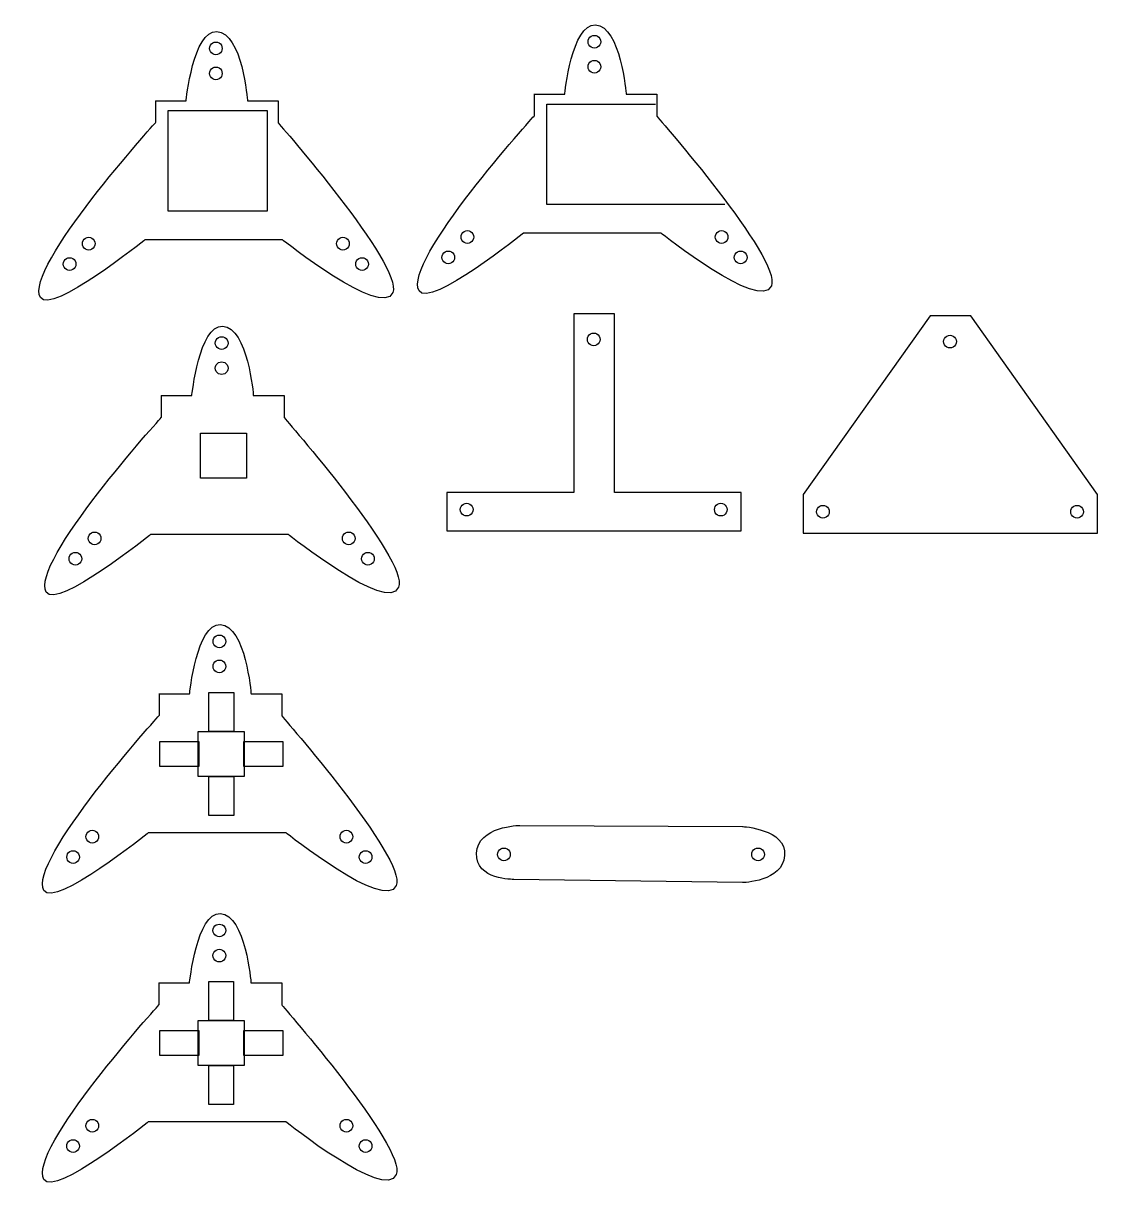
# Model space of a CAD drawing. Extents: x 3 to 75, y 2 to 160.
# Drawn here: x 3.3 to 74.8, y 82 to 160.5 of the extents above; entities that cross this region are included whole.
import ezdxf

# ---------------------------------------------------------------- set-up
doc = ezdxf.new("R2010")
doc.units = 0
doc.layers.get('0').update_dxf_attribs({"linetype": 'CONTINUOUS'})

msp = doc.modelspace()

# ---------------------------------------------------------------- linework, layer by layer
at = {"color": 7}
for p, q in [((40.905287, 159.271967), (40.919711, 159.381534)), ((40.919712, 159.381534), (40.962003, 159.483634)), ((40.962003, 159.483634), (41.029278, 159.571306)), ((41.029278, 159.571306), (41.116953, 159.638585)), ((41.116953, 159.638585), (41.219053, 159.680873)), ((41.219053, 159.680873), (41.32862, 159.695301)), ((41.32862, 159.695301), (41.438187, 159.680879)), ((41.438187, 159.680873), (41.540287, 159.638585)), ((41.540287, 159.638585), (41.627962, 159.571306)), ((41.627962, 159.571306), (41.695237, 159.483634)), ((41.695237, 159.483634), (41.737528, 159.381534)), ((41.737528, 159.381534), (41.751953, 159.271967)), ((15.693538, 158.829121), (15.707962, 158.938688)), ((15.707963, 158.719554), (15.693538, 158.829121)), ((15.707963, 158.938688), (15.750254, 159.040788)), ((15.750254, 158.617454), (15.707963, 158.719554)), ((15.750254, 159.040788), (15.817529, 159.12846)), ((15.817529, 158.529782), (15.750254, 158.617454)), ((15.817529, 159.12846), (15.905204, 159.195739)), ((15.905204, 158.462503), (15.817529, 158.529782)), ((15.905204, 159.195739), (16.007304, 159.238027)), ((16.007304, 159.238027), (16.116871, 159.252454)), ((16.116871, 159.252454), (16.226438, 159.238033)), ((16.226438, 159.238027), (16.328538, 159.195739)), ((16.328538, 159.195739), (16.416213, 159.12846)), ((16.416213, 158.529782), (16.328538, 158.462503)), ((16.416213, 159.12846), (16.483489, 159.040788)), ((16.483489, 158.617454), (16.416213, 158.529782)), ((16.483489, 159.040788), (16.525779, 158.938688)), ((16.525779, 158.719554), (16.483489, 158.617454)), ((16.525779, 158.938688), (16.540204, 158.829121)), ((16.540204, 158.829121), (16.52578, 158.719554)), ((40.919712, 159.1624), (40.905287, 159.271967)), ((40.962003, 159.060301), (40.919712, 159.1624)), ((41.029278, 158.972628), (40.962003, 159.060301)), ((41.116953, 158.905349), (41.029278, 158.972628)), ((41.219053, 158.863061), (41.116953, 158.905349)), ((41.32862, 158.848634), (41.219053, 158.863055)), ((41.438187, 158.863061), (41.32862, 158.848634)), ((41.540287, 158.905349), (41.438187, 158.863061)), ((41.627962, 158.972628), (41.540287, 158.905349)), ((41.695237, 159.060301), (41.627962, 158.972628)), ((41.737528, 159.1624), (41.695237, 159.060301)), ((41.751953, 159.271967), (41.737529, 159.1624)), ((16.007304, 158.420215), (15.905204, 158.462503)), ((16.116871, 158.405788), (16.007304, 158.420209)), ((16.226438, 158.420215), (16.116871, 158.405788)), ((16.328538, 158.462503), (16.226438, 158.420215)), ((40.905266, 157.602947), (40.919691, 157.712514)), ((40.919692, 157.712514), (40.961982, 157.814614)), ((40.961982, 157.814614), (41.029258, 157.902286)), ((41.029258, 157.902286), (41.116933, 157.969565)), ((41.116933, 157.969565), (41.219033, 158.011853)), ((41.219033, 158.011853), (41.3286, 158.026281)), ((41.3286, 158.026281), (41.438166, 158.011859)), ((41.438166, 158.011853), (41.540266, 157.969565)), ((41.540266, 157.969565), (41.627942, 157.902286)), ((41.627942, 157.902286), (41.695217, 157.814614)), ((41.695217, 157.814614), (41.737508, 157.712514)), ((41.737508, 157.712514), (41.751933, 157.602947)), ((15.69354, 157.160101), (15.707964, 157.269668)), ((15.707965, 157.050534), (15.69354, 157.160101)), ((15.707965, 157.269668), (15.750256, 157.371768)), ((15.750256, 156.948434), (15.707965, 157.050534)), ((15.750256, 157.371768), (15.817531, 157.45944)), ((15.817531, 156.860762), (15.750256, 156.948434)), ((15.817531, 157.45944), (15.905206, 157.526719)), ((15.905206, 157.526719), (16.007306, 157.569007)), ((16.007306, 157.569007), (16.116873, 157.583434)), ((16.116873, 157.583434), (16.22644, 157.569013)), ((16.22644, 157.569007), (16.32854, 157.526719)), ((16.32854, 157.526719), (16.416215, 157.45944)), ((16.416215, 157.45944), (16.48349, 157.371768)), ((16.48349, 156.948434), (16.416215, 156.860762)), ((16.48349, 157.371768), (16.525781, 157.269668)), ((16.525781, 157.050534), (16.48349, 156.948434)), ((16.525781, 157.269668), (16.540206, 157.160101)), ((16.540206, 157.160101), (16.525782, 157.050534)), ((40.919692, 157.49338), (40.905266, 157.602947)), ((40.961982, 157.391281), (40.919692, 157.49338)), ((41.029258, 157.303608), (40.961982, 157.391281)), ((41.116933, 157.236329), (41.029258, 157.303608)), ((41.219033, 157.194041), (41.116933, 157.236329)), ((41.3286, 157.179614), (41.219033, 157.194036)), ((41.438166, 157.194041), (41.3286, 157.179614)), ((41.540266, 157.236329), (41.438166, 157.194041)), ((41.627942, 157.303608), (41.540266, 157.236329)), ((41.695217, 157.391281), (41.627942, 157.303608)), ((41.737508, 157.49338), (41.695217, 157.391281)), ((41.751933, 157.602947), (41.737509, 157.49338)), ((15.905206, 156.793483), (15.817531, 156.860762)), ((16.007306, 156.751195), (15.905206, 156.793483)), ((16.116873, 156.736768), (16.007306, 156.751189)), ((16.22644, 156.751195), (16.116873, 156.736768)), ((16.32854, 156.793483), (16.22644, 156.751195)), ((16.416215, 156.860762), (16.32854, 156.793483)), ((37.300666, 155.788887), (39.345988, 155.788887)), ((37.332055, 154.347936), (37.332055, 155.788887)), ((43.436632, 155.788887), (45.481954, 155.788887)), ((45.481954, 155.788887), (45.481954, 155.050247)), ((12.089004, 155.346046), (14.134326, 155.346046)), ((12.120393, 153.905095), (12.120393, 155.346046)), ((12.949705, 147.98295), (12.949705, 154.681317)), ((12.949705, 154.681316), (14.4597, 154.681316)), ((14.4597, 154.681316), (17.989223, 154.681316)), ((17.989223, 154.681316), (19.535148, 154.681316)), ((18.22497, 155.346046), (20.270292, 155.346046)), ((19.535148, 154.681316), (19.535148, 147.982949)), ((20.270292, 155.346046), (20.270292, 153.868767)), ((38.161454, 148.425793), (38.161454, 155.12416)), ((38.161454, 155.124159), (39.671449, 155.124159)), ((39.671449, 155.124159), (43.200972, 155.124159)), ((43.200972, 155.124159), (45.384092, 155.124159)), ((45.481954, 155.050247), (45.481954, 154.311607)), ((40.068259, 148.425793), (38.161454, 148.425793)), ((44.746897, 148.425793), (40.068259, 148.425793)), ((50.003756, 148.433613), (44.746897, 148.425792)), ((14.85651, 147.98295), (12.949705, 147.98295)), ((19.535148, 147.98295), (14.85651, 147.98295)), ((20.557573, 146.076686), (11.383229, 146.076686)), ((45.769235, 146.519527), (36.594892, 146.519527)), ((40.914548, 139.656686), (40.981823, 139.744359)), ((40.981823, 139.744359), (41.069499, 139.811638)), ((41.069499, 139.811638), (41.171599, 139.853926)), ((41.171599, 139.853926), (41.281165, 139.868353)), ((41.281165, 139.868353), (41.390732, 139.853932)), ((41.390732, 139.853926), (41.492832, 139.811638)), ((41.492832, 139.811638), (41.580508, 139.744359)), ((41.580508, 139.744359), (41.647783, 139.656686)), ((64.7057, 139.600699), (64.793375, 139.667978)), ((64.793375, 139.667978), (64.895475, 139.710266)), ((64.895475, 139.710266), (65.005042, 139.724693)), ((65.005042, 139.724693), (65.114609, 139.710271)), ((65.114609, 139.710266), (65.216709, 139.667978)), ((65.216709, 139.667978), (65.304384, 139.600699)), ((16.081519, 139.197297), (16.095943, 139.306864)), ((16.095944, 139.08773), (16.081519, 139.197297)), ((16.095944, 139.306864), (16.138235, 139.408964)), ((16.138235, 138.985631), (16.095944, 139.08773)), ((16.138235, 139.408964), (16.20551, 139.496636)), ((16.20551, 138.897958), (16.138235, 138.985631)), ((16.20551, 139.496636), (16.293185, 139.563915)), ((16.293185, 138.830679), (16.20551, 138.897958)), ((16.293185, 139.563915), (16.395285, 139.606203)), ((16.395285, 139.606203), (16.504852, 139.620631)), ((16.504852, 139.620631), (16.614419, 139.606209)), ((16.614419, 139.606203), (16.716519, 139.563915)), ((16.716519, 139.563915), (16.804194, 139.496636)), ((16.804194, 138.897958), (16.716519, 138.830679)), ((16.804194, 139.496636), (16.871469, 139.408964)), ((16.871469, 138.985631), (16.804194, 138.897958)), ((16.871469, 139.408964), (16.91376, 139.306864)), ((16.91376, 139.08773), (16.871469, 138.985631)), ((16.91376, 139.306864), (16.928185, 139.197297)), ((16.928185, 139.197297), (16.913761, 139.08773)), ((40.857832, 139.44502), (40.872256, 139.554587)), ((40.872257, 139.335453), (40.857832, 139.44502)), ((40.872257, 139.554587), (40.914548, 139.656686)), ((40.914548, 139.233353), (40.872257, 139.335453)), ((40.981823, 139.145681), (40.914548, 139.233353)), ((41.069499, 139.078402), (40.981823, 139.145681)), ((41.171599, 139.036114), (41.069499, 139.078402)), ((41.281165, 139.021686), (41.171599, 139.036108)), ((41.390732, 139.036114), (41.281165, 139.021686)), ((41.492832, 139.078402), (41.390732, 139.036114)), ((41.580508, 139.145681), (41.492832, 139.078402)), ((41.647783, 139.233353), (41.580508, 139.145681)), ((41.647783, 139.656686), (41.690074, 139.554587)), ((41.690074, 139.335453), (41.647783, 139.233353)), ((41.690074, 139.554587), (41.704499, 139.44502)), ((41.704499, 139.44502), (41.690074, 139.335453)), ((64.581709, 139.30136), (64.596133, 139.410927)), ((64.596134, 139.191792), (64.581709, 139.30136)), ((64.596134, 139.410927), (64.638425, 139.513026)), ((64.638425, 139.089693), (64.596134, 139.191792)), ((64.638425, 139.513026), (64.7057, 139.600699)), ((64.7057, 139.002021), (64.638425, 139.089693)), ((64.793375, 138.934742), (64.7057, 139.002021)), ((64.895475, 138.892453), (64.793375, 138.934742)), ((65.005042, 138.878026), (64.895475, 138.892448)), ((65.114609, 138.892453), (65.005042, 138.878026)), ((65.216709, 138.934742), (65.114609, 138.892453)), ((65.304384, 139.002021), (65.216709, 138.934742)), ((65.304384, 139.600699), (65.371659, 139.513026)), ((65.371659, 139.089693), (65.304384, 139.002021)), ((65.371659, 139.513026), (65.41395, 139.410927)), ((65.41395, 139.191792), (65.371659, 139.089693)), ((65.41395, 139.410927), (65.428375, 139.30136)), ((65.428375, 139.30136), (65.413951, 139.191792)), ((16.395285, 138.788391), (16.293185, 138.830679)), ((16.504852, 138.773964), (16.395285, 138.788386)), ((16.614419, 138.788391), (16.504852, 138.773964)), ((16.716519, 138.830679), (16.614419, 138.788391)), ((16.081521, 137.528277), (16.095945, 137.637845)), ((16.095946, 137.41871), (16.081521, 137.528277)), ((16.095946, 137.637845), (16.138237, 137.739944)), ((16.138237, 137.316611), (16.095946, 137.41871)), ((16.138237, 137.739944), (16.205512, 137.827616)), ((16.205512, 137.228938), (16.138237, 137.316611)), ((16.205512, 137.827616), (16.293187, 137.894895)), ((16.293187, 137.894895), (16.395287, 137.937184)), ((16.395287, 137.937184), (16.504854, 137.951611)), ((16.504854, 137.951611), (16.614421, 137.937189)), ((16.614421, 137.937184), (16.716521, 137.894895)), ((16.716521, 137.894895), (16.804196, 137.827616)), ((16.804196, 137.827616), (16.871471, 137.739944)), ((16.871471, 137.316611), (16.804196, 137.228938)), ((16.871471, 137.739944), (16.913762, 137.637845)), ((16.913762, 137.41871), (16.871471, 137.316611)), ((16.913762, 137.637845), (16.928187, 137.528277)), ((16.928187, 137.528277), (16.913763, 137.41871)), ((16.293187, 137.161659), (16.205512, 137.228938)), ((16.395287, 137.119371), (16.293187, 137.161659)), ((16.504854, 137.104944), (16.395287, 137.119366)), ((16.614421, 137.119371), (16.504854, 137.104944)), ((16.716521, 137.161659), (16.614421, 137.119371)), ((16.804196, 137.228938), (16.716521, 137.161659)), ((12.476984, 135.714222), (14.522306, 135.714222)), ((12.508373, 134.273271), (12.508373, 135.714222)), ((18.61295, 135.714222), (20.658272, 135.714222)), ((20.658272, 135.714222), (20.658272, 134.236943)), ((15.101167, 130.205214), (15.101167, 133.195406)), ((15.101167, 133.195405), (15.802454, 133.195405)), ((15.802454, 133.195405), (17.441673, 133.195405)), ((17.441673, 133.195405), (18.159648, 133.195405)), ((18.159648, 133.195405), (18.159648, 130.205213)), ((15.986745, 130.205214), (15.101167, 130.205214)), ((18.159648, 130.205214), (15.986745, 130.205214)), ((20.945553, 126.444863), (11.771209, 126.444863)), ((15.927598, 119.326959), (15.942022, 119.436526)), ((15.942023, 119.217392), (15.927598, 119.326959)), ((15.942023, 119.436526), (15.984314, 119.538626)), ((15.984314, 119.538626), (16.051589, 119.626298)), ((16.051589, 119.626298), (16.139265, 119.693577)), ((16.139265, 119.693577), (16.241364, 119.735865)), ((16.241364, 119.735865), (16.350931, 119.750292)), ((16.350931, 119.750292), (16.460498, 119.735871)), ((16.460498, 119.735865), (16.562598, 119.693577)), ((16.562598, 119.693577), (16.650273, 119.626298)), ((16.650273, 119.626298), (16.717549, 119.538626)), ((16.717549, 119.538626), (16.759839, 119.436526)), ((16.759839, 119.436526), (16.774265, 119.326959)), ((16.774265, 119.326959), (16.75984, 119.217392)), ((15.984314, 119.115292), (15.942023, 119.217392)), ((16.051589, 119.02762), (15.984314, 119.115292)), ((16.139265, 118.960341), (16.051589, 119.02762)), ((16.241364, 118.918053), (16.139265, 118.960341)), ((16.350931, 118.903626), (16.241364, 118.918047)), ((16.460498, 118.918053), (16.350931, 118.903626)), ((16.562598, 118.960341), (16.460498, 118.918053)), ((16.650273, 119.02762), (16.562598, 118.960341)), ((16.717549, 119.115292), (16.650273, 119.02762)), ((16.759839, 119.217392), (16.717549, 119.115292)), ((15.9276, 117.65794), (15.942024, 117.767508)), ((15.942025, 117.767508), (15.984316, 117.869607)), ((15.984316, 117.869607), (16.051591, 117.957279)), ((16.051591, 117.957279), (16.139267, 118.024558)), ((16.139267, 118.024558), (16.241366, 118.066847)), ((16.241366, 118.066847), (16.350933, 118.081274)), ((16.350933, 118.081274), (16.4605, 118.066852)), ((16.4605, 118.066847), (16.5626, 118.024558)), ((16.5626, 118.024558), (16.650275, 117.957279)), ((16.650275, 117.957279), (16.717551, 117.869607)), ((16.717551, 117.869607), (16.759841, 117.767508)), ((16.759841, 117.767508), (16.774267, 117.65794)), ((15.942025, 117.548373), (15.9276, 117.65794)), ((15.984316, 117.446274), (15.942025, 117.548373)), ((16.051591, 117.358601), (15.984316, 117.446274)), ((16.139267, 117.291322), (16.051591, 117.358601)), ((16.241366, 117.249034), (16.139267, 117.291322)), ((16.350933, 117.234607), (16.241366, 117.249029)), ((16.4605, 117.249034), (16.350933, 117.234607)), ((16.5626, 117.291322), (16.4605, 117.249034)), ((16.650275, 117.358601), (16.5626, 117.291322)), ((16.717551, 117.446274), (16.650275, 117.358601)), ((16.759841, 117.548373), (16.717551, 117.446274)), ((16.774267, 117.65794), (16.759842, 117.548373)), ((12.323064, 115.84389), (14.368386, 115.84389)), ((12.354452, 114.402939), (12.354452, 115.84389)), ((18.459029, 115.84389), (20.504351, 115.84389)), ((20.504351, 115.84389), (20.504351, 114.366611)), ((14.947246, 110.334877), (14.947246, 113.325069)), ((14.947246, 113.325069), (15.648534, 113.325069)), ((15.648534, 113.325069), (17.287752, 113.325069)), ((17.287752, 113.325069), (18.005727, 113.325069)), ((18.005727, 113.325069), (18.005727, 110.334877)), ((15.832825, 110.334877), (14.947246, 110.334877)), ((18.005727, 110.334877), (15.832825, 110.334877)), ((20.791632, 106.57453), (11.617289, 106.57453)), ((16.048381, 100.371142), (16.136056, 100.438421)), ((16.136056, 100.438421), (16.238156, 100.480709)), ((16.238156, 100.480709), (16.347723, 100.495137)), ((16.347723, 100.495137), (16.45729, 100.480715)), ((16.45729, 100.480709), (16.55939, 100.438421)), ((16.55939, 100.438421), (16.647065, 100.371142)), ((15.92439, 100.071803), (15.938814, 100.18137)), ((15.938815, 99.962236), (15.92439, 100.071803)), ((15.938815, 100.18137), (15.981106, 100.28347)), ((15.981106, 99.860137), (15.938815, 99.962236)), ((15.981106, 100.28347), (16.048381, 100.371142)), ((16.048381, 99.772464), (15.981106, 99.860137)), ((16.136056, 99.705185), (16.048381, 99.772464)), ((16.238156, 99.662897), (16.136056, 99.705185)), ((16.347723, 99.64847), (16.238156, 99.662892)), ((16.45729, 99.662897), (16.347723, 99.64847)), ((16.55939, 99.705185), (16.45729, 99.662897)), ((16.647065, 99.772464), (16.55939, 99.705185)), ((16.647065, 100.371142), (16.71434, 100.28347)), ((16.71434, 99.860137), (16.647065, 99.772464)), ((16.71434, 100.28347), (16.756631, 100.18137)), ((16.756631, 99.962236), (16.71434, 99.860137)), ((16.756631, 100.18137), (16.771056, 100.071803)), ((16.771056, 100.071803), (16.756632, 99.962236)), ((15.92439, 98.40279), (15.938814, 98.512357)), ((15.938815, 98.293223), (15.92439, 98.40279)), ((15.938815, 98.512357), (15.981106, 98.614457)), ((15.981106, 98.191123), (15.938815, 98.293223)), ((15.981106, 98.614457), (16.048381, 98.702129)), ((16.048381, 98.103451), (15.981106, 98.191123)), ((16.048381, 98.702129), (16.136056, 98.769408)), ((16.136056, 98.036172), (16.048381, 98.103451)), ((16.136056, 98.769408), (16.238156, 98.811696)), ((16.238156, 98.811696), (16.347723, 98.826123)), ((16.347723, 98.826123), (16.45729, 98.811702)), ((16.45729, 98.811696), (16.55939, 98.769408)), ((16.55939, 98.769408), (16.647065, 98.702129)), ((16.647065, 98.103451), (16.55939, 98.036172)), ((16.647065, 98.702129), (16.71434, 98.614457)), ((16.71434, 98.191123), (16.647065, 98.103451)), ((16.71434, 98.614457), (16.756631, 98.512357)), ((16.756631, 98.293223), (16.71434, 98.191123)), ((16.756631, 98.512357), (16.771056, 98.40279)), ((16.771056, 98.40279), (16.756632, 98.293223)), ((16.238156, 97.993884), (16.136056, 98.036172)), ((16.347723, 97.979457), (16.238156, 97.993878)), ((16.45729, 97.993884), (16.347723, 97.979457)), ((16.55939, 98.036172), (16.45729, 97.993884)), ((12.319858, 96.588734), (14.36518, 96.588734)), ((12.351247, 95.147783), (12.351247, 96.588734)), ((18.455824, 96.588734), (20.501146, 96.588734)), ((20.501146, 96.588734), (20.501146, 95.111455)), ((14.944038, 91.079729), (14.944038, 94.069922)), ((14.944038, 94.069921), (15.645325, 94.069921)), ((15.645325, 94.069921), (17.284544, 94.069921)), ((17.284544, 94.069921), (18.002519, 94.069921)), ((18.002519, 94.069921), (18.002519, 91.079729)), ((15.829616, 91.079729), (14.944038, 91.079729)), ((18.002519, 91.079729), (15.829616, 91.079729)), ((20.788426, 87.319374), (11.614083, 87.319374))]:
    msp.add_line(p, q, dxfattribs=at)
at = {"color": 5}
for p, q in [((7.245672, 145.931184), (7.287963, 146.033284)), ((7.287963, 146.033284), (7.355239, 146.120956)), ((7.355239, 146.120956), (7.442914, 146.18823)), ((7.442914, 146.18823), (7.545014, 146.230523)), ((7.545014, 146.230523), (7.654581, 146.244945)), ((7.654581, 146.244951), (7.764148, 146.230529)), ((7.764148, 146.230523), (7.866247, 146.18823)), ((7.866247, 146.18823), (7.953922, 146.120956)), ((7.953922, 146.120956), (8.021198, 146.033284)), ((8.021198, 146.033284), (8.063489, 145.931184)), ((24.170236, 145.931184), (24.212527, 146.033284)), ((24.212527, 146.033284), (24.279803, 146.120956)), ((24.279803, 146.120956), (24.367478, 146.18823)), ((24.367478, 146.18823), (24.469578, 146.230523)), ((24.469578, 146.230523), (24.579145, 146.244945)), ((24.579145, 146.244951), (24.688712, 146.230529)), ((24.688712, 146.230523), (24.790812, 146.18823)), ((24.790812, 146.18823), (24.878487, 146.120956)), ((24.878487, 146.120956), (24.945764, 146.033284)), ((24.945764, 146.033284), (24.988054, 145.931184)), ((32.442909, 146.264463), (32.457334, 146.374031)), ((32.457334, 146.154896), (32.442909, 146.264463)), ((32.457334, 146.374031), (32.499625, 146.47613)), ((32.499625, 146.052797), (32.457334, 146.154896)), ((32.499625, 146.47613), (32.566901, 146.563802)), ((32.566901, 145.965119), (32.499625, 146.052797)), ((32.566901, 146.563802), (32.654576, 146.631076)), ((32.654576, 145.897843), (32.566901, 145.965119)), ((32.654576, 146.631076), (32.756676, 146.67337)), ((32.756676, 146.67337), (32.866243, 146.687791)), ((32.866243, 146.687797), (32.975809, 146.673375)), ((32.975809, 146.67337), (33.077909, 146.631076)), ((33.077909, 146.631076), (33.165584, 146.563802)), ((33.165584, 145.965119), (33.077909, 145.897843)), ((33.165584, 146.563802), (33.23286, 146.47613)), ((33.23286, 146.052797), (33.165584, 145.965119)), ((33.23286, 146.47613), (33.275151, 146.374031)), ((33.275151, 146.154896), (33.23286, 146.052797)), ((33.275151, 146.374031), (33.289576, 146.264463)), ((33.289576, 146.264463), (33.275151, 146.154896)), ((49.367474, 146.264463), (49.381898, 146.374031)), ((49.381898, 146.154896), (49.367474, 146.264463)), ((49.381898, 146.374031), (49.424189, 146.47613)), ((49.424189, 146.052797), (49.381898, 146.154896)), ((49.424189, 146.47613), (49.491465, 146.563802)), ((49.491465, 145.965119), (49.424189, 146.052797)), ((49.491465, 146.563802), (49.579141, 146.631076)), ((49.579141, 145.897843), (49.491465, 145.965119)), ((49.579141, 146.631076), (49.68124, 146.67337)), ((49.68124, 146.67337), (49.790807, 146.687791)), ((49.790807, 146.687797), (49.900374, 146.673375)), ((49.900374, 146.67337), (50.002474, 146.631076)), ((50.002474, 146.631076), (50.090149, 146.563802)), ((50.090149, 145.965119), (50.002474, 145.897843)), ((50.090149, 146.563802), (50.157426, 146.47613)), ((50.157426, 146.052797), (50.090149, 145.965119)), ((50.157426, 146.47613), (50.199716, 146.374031)), ((50.199716, 146.154896), (50.157426, 146.052797)), ((50.199716, 146.374031), (50.214141, 146.264463)), ((50.214141, 146.264463), (50.199716, 146.154896)), ((7.231247, 145.821617), (7.245672, 145.931184)), ((7.245672, 145.71205), (7.231248, 145.821617)), ((7.287963, 145.609951), (7.245672, 145.71205)), ((7.355239, 145.522273), (7.287963, 145.609951)), ((7.442914, 145.454997), (7.355239, 145.522273)), ((7.545014, 145.412706), (7.442914, 145.454997)), ((7.654581, 145.398284), (7.545014, 145.412706)), ((7.764148, 145.412706), (7.654581, 145.398284)), ((7.866247, 145.454997), (7.764148, 145.412706)), ((7.953922, 145.522273), (7.866247, 145.454997)), ((8.021198, 145.609951), (7.953922, 145.522273)), ((8.063489, 145.71205), (8.021198, 145.609951)), ((8.063489, 145.931184), (8.077914, 145.821617)), ((8.077914, 145.821617), (8.06349, 145.71205)), ((24.170236, 145.71205), (24.155811, 145.821617)), ((24.155812, 145.821617), (24.170236, 145.931184)), ((24.212527, 145.609951), (24.170236, 145.71205)), ((24.279803, 145.522273), (24.212527, 145.609951)), ((24.367478, 145.454997), (24.279803, 145.522273)), ((24.469578, 145.412706), (24.367478, 145.454997)), ((24.579145, 145.398284), (24.469578, 145.412706)), ((24.688712, 145.412706), (24.579145, 145.398284)), ((24.790812, 145.454997), (24.688712, 145.412706)), ((24.878487, 145.522273), (24.790812, 145.454997)), ((24.945764, 145.609951), (24.878487, 145.522273)), ((24.988054, 145.71205), (24.945764, 145.609951)), ((24.988054, 145.931184), (25.002478, 145.821617)), ((25.002478, 145.821617), (24.988054, 145.71205)), ((31.225336, 145.118526), (31.292612, 145.206198)), ((31.292612, 145.206198), (31.380287, 145.273471)), ((31.380287, 145.273471), (31.482386, 145.315765)), ((31.482386, 145.315765), (31.591953, 145.330192)), ((31.591953, 145.330192), (31.70152, 145.315771)), ((31.70152, 145.315765), (31.80362, 145.273471)), ((31.80362, 145.273471), (31.891295, 145.206198)), ((31.891295, 145.206198), (31.958571, 145.118526)), ((32.756676, 145.855552), (32.654576, 145.897843)), ((32.866243, 145.84113), (32.756676, 145.855552)), ((32.975809, 145.855552), (32.866243, 145.84113)), ((33.077909, 145.897843), (32.975809, 145.855552)), ((49.68124, 145.855552), (49.579141, 145.897843)), ((49.790807, 145.84113), (49.68124, 145.855552)), ((49.900374, 145.855552), (49.790807, 145.84113)), ((50.002474, 145.897843), (49.900374, 145.855552)), ((50.698668, 145.118526), (50.765945, 145.206198)), ((50.765945, 145.206198), (50.85362, 145.273471)), ((50.85362, 145.273471), (50.95572, 145.315765)), ((50.95572, 145.315765), (51.065287, 145.330192)), ((51.065287, 145.330192), (51.174853, 145.315771)), ((51.174853, 145.315765), (51.276953, 145.273471)), ((51.276953, 145.273471), (51.364629, 145.206198)), ((51.364629, 145.206198), (51.431905, 145.118526)), ((5.956871, 144.464013), (5.971296, 144.57358)), ((5.971296, 144.354446), (5.956871, 144.464013)), ((5.971296, 144.57358), (6.013587, 144.675679)), ((6.013587, 144.675679), (6.080863, 144.763352)), ((6.080863, 144.763352), (6.168538, 144.830625)), ((6.168538, 144.830625), (6.270638, 144.872919)), ((6.270638, 144.872919), (6.380204, 144.887346)), ((6.380204, 144.887346), (6.489771, 144.872924)), ((6.489771, 144.872919), (6.591871, 144.830625)), ((6.591871, 144.830625), (6.679546, 144.763352)), ((6.679546, 144.763352), (6.746822, 144.675679)), ((6.746822, 144.675679), (6.789113, 144.57358)), ((6.789113, 144.57358), (6.803538, 144.464013)), ((6.803538, 144.464013), (6.789113, 144.354446)), ((25.430204, 144.464013), (25.444629, 144.57358)), ((25.444629, 144.354446), (25.430204, 144.464013)), ((25.444629, 144.57358), (25.486919, 144.675679)), ((25.486919, 144.675679), (25.554196, 144.763352)), ((25.554196, 144.763352), (25.641871, 144.830625)), ((25.641871, 144.830625), (25.743971, 144.872919)), ((25.743971, 144.872919), (25.853538, 144.887346)), ((25.853538, 144.887346), (25.963105, 144.872924)), ((25.963105, 144.872919), (26.065204, 144.830625)), ((26.065204, 144.830625), (26.15288, 144.763352)), ((26.15288, 144.763352), (26.220156, 144.675679)), ((26.220156, 144.675679), (26.262447, 144.57358)), ((26.262447, 144.57358), (26.276871, 144.464013)), ((26.276871, 144.464013), (26.262447, 144.354446)), ((31.16862, 144.906859), (31.183044, 145.016426)), ((31.183045, 144.797292), (31.16862, 144.906859)), ((31.183045, 145.016426), (31.225336, 145.118526)), ((31.225336, 144.695192), (31.183045, 144.797292)), ((31.292612, 144.607514), (31.225336, 144.695192)), ((31.380287, 144.540238), (31.292612, 144.607514)), ((31.482386, 144.497947), (31.380287, 144.540238)), ((31.591953, 144.483526), (31.482386, 144.497947)), ((31.70152, 144.497947), (31.591953, 144.483526)), ((31.80362, 144.540238), (31.70152, 144.497947)), ((31.891295, 144.607514), (31.80362, 144.540238)), ((31.958571, 144.695192), (31.891295, 144.607514)), ((31.958571, 145.118526), (32.000862, 145.016426)), ((32.000862, 144.797292), (31.958571, 144.695192)), ((32.000862, 145.016426), (32.015287, 144.906859)), ((32.015287, 144.906859), (32.000862, 144.797292)), ((50.641953, 144.906859), (50.656378, 145.016426)), ((50.656377, 144.797292), (50.641953, 144.906859)), ((50.656377, 145.016426), (50.698668, 145.118526)), ((50.698668, 144.695192), (50.656377, 144.797292)), ((50.765945, 144.607514), (50.698668, 144.695192)), ((50.85362, 144.540238), (50.765945, 144.607514)), ((50.95572, 144.497947), (50.85362, 144.540238)), ((51.065287, 144.483526), (50.95572, 144.497947)), ((51.174853, 144.497947), (51.065287, 144.483526)), ((51.276953, 144.540238), (51.174853, 144.497947)), ((51.364629, 144.607514), (51.276953, 144.540238)), ((51.431905, 144.695192), (51.364629, 144.607514)), ((51.431905, 145.118526), (51.474196, 145.016426)), ((51.474196, 144.797292), (51.431905, 144.695192)), ((51.474196, 145.016426), (51.48862, 144.906859)), ((51.48862, 144.906859), (51.474196, 144.797292)), ((6.013587, 144.252346), (5.971296, 144.354446)), ((6.080863, 144.164668), (6.013587, 144.252346)), ((6.168538, 144.097392), (6.080863, 144.164668)), ((6.270638, 144.055101), (6.168538, 144.097392)), ((6.380204, 144.040679), (6.270638, 144.055101)), ((6.489771, 144.055101), (6.380204, 144.040679)), ((6.591871, 144.097392), (6.489771, 144.055101)), ((6.679546, 144.164668), (6.591871, 144.097392)), ((6.746822, 144.252346), (6.679546, 144.164668)), ((6.789113, 144.354446), (6.746822, 144.252346)), ((25.486919, 144.252346), (25.444629, 144.354446)), ((25.554196, 144.164668), (25.486919, 144.252346)), ((25.641871, 144.097392), (25.554196, 144.164668)), ((25.743971, 144.055101), (25.641871, 144.097392)), ((25.853538, 144.040679), (25.743971, 144.055101)), ((25.963105, 144.055101), (25.853538, 144.040679)), ((26.065204, 144.097392), (25.963105, 144.055101)), ((26.15288, 144.164668), (26.065204, 144.097392)), ((26.220156, 144.252346), (26.15288, 144.164668)), ((26.262447, 144.354446), (26.220156, 144.252346)), ((39.957389, 141.154931), (39.957389, 129.248593)), ((42.673245, 141.154931), (39.957389, 141.154931)), ((39.957389, 141.154931), (39.957389, 141.154931)), ((42.673245, 129.248593), (42.673245, 141.154931)), ((63.681264, 141.011454), (55.229095, 129.104932)), ((63.681264, 141.011271), (63.681264, 141.011454)), ((66.397121, 141.011271), (63.681264, 141.011271)), ((74.822065, 129.104932), (66.397121, 141.011454)), ((66.397121, 141.011454), (66.397121, 141.011271)), ((39.957389, 129.248593), (31.50522, 129.248593)), ((31.50522, 129.248593), (31.50522, 126.683945)), ((51.09819, 129.248593), (42.673245, 129.248593)), ((51.09819, 126.683945), (51.09819, 129.248593)), ((55.229095, 129.104932), (55.229095, 126.540284)), ((74.822065, 126.540284), (74.822065, 129.104932)), ((32.395541, 128.106536), (32.409965, 128.216103)), ((32.409966, 127.996969), (32.395541, 128.106536)), ((32.409966, 128.216103), (32.452257, 128.318203)), ((32.452257, 127.894869), (32.409966, 127.996969)), ((32.452257, 128.318203), (32.519533, 128.405875)), ((32.519533, 127.807191), (32.452257, 127.894869)), ((32.519533, 128.405875), (32.607208, 128.473148)), ((32.607208, 128.473148), (32.709307, 128.515442)), ((32.709307, 128.515442), (32.818874, 128.529864)), ((32.818874, 128.529869), (32.928441, 128.515448)), ((32.928441, 128.515442), (33.030541, 128.473148)), ((33.030541, 128.473148), (33.118216, 128.405875)), ((33.118216, 128.405875), (33.185492, 128.318203)), ((33.185492, 127.894869), (33.118216, 127.807191)), ((33.185492, 128.318203), (33.227783, 128.216103)), ((33.227783, 127.996969), (33.185492, 127.894869)), ((33.227783, 128.216103), (33.242207, 128.106536)), ((33.242208, 128.106536), (33.227783, 127.996969)), ((49.320104, 128.106536), (49.334529, 128.216103)), ((49.334528, 127.996969), (49.320104, 128.106536)), ((49.334528, 128.216103), (49.376819, 128.318203)), ((49.376819, 127.894869), (49.334528, 127.996969)), ((49.376819, 128.318203), (49.444096, 128.405875)), ((49.444096, 127.807191), (49.376819, 127.894869)), ((49.444096, 128.405875), (49.531771, 128.473148)), ((49.531771, 128.473148), (49.633871, 128.515442)), ((49.633871, 128.515442), (49.743438, 128.529864)), ((49.743438, 128.529869), (49.853004, 128.515448)), ((49.853004, 128.515442), (49.955104, 128.473148)), ((49.955104, 128.473148), (50.04278, 128.405875)), ((50.04278, 128.405875), (50.110056, 128.318203)), ((50.110056, 127.894869), (50.04278, 127.807191)), ((50.110056, 128.318203), (50.152347, 128.216103)), ((50.152347, 127.996969), (50.110056, 127.894869)), ((50.152347, 128.216103), (50.166771, 128.106536)), ((50.166771, 128.106536), (50.152347, 127.996969)), ((56.119418, 127.962876), (56.133842, 128.072443)), ((56.133842, 127.853309), (56.119418, 127.962876)), ((56.133842, 128.072443), (56.176134, 128.174542)), ((56.176134, 128.174542), (56.243409, 128.262215)), ((56.243409, 128.262215), (56.331084, 128.329488)), ((56.331084, 128.329488), (56.433184, 128.371782)), ((56.433184, 128.371782), (56.542751, 128.386203)), ((56.542751, 128.386209), (56.652318, 128.371788)), ((56.652318, 128.371782), (56.754418, 128.329488)), ((56.754418, 128.329488), (56.842092, 128.262215)), ((56.842092, 128.262215), (56.909368, 128.174542)), ((56.909368, 128.174542), (56.95166, 128.072443)), ((56.95166, 128.072443), (56.966084, 127.962876)), ((56.966084, 127.962876), (56.95166, 127.853309)), ((73.043981, 127.962876), (73.058405, 128.072443)), ((73.058405, 127.853309), (73.043981, 127.962876)), ((73.058405, 128.072443), (73.100696, 128.174542)), ((73.100696, 128.174542), (73.167972, 128.262215)), ((73.167972, 128.262215), (73.255648, 128.329488)), ((73.255648, 128.329488), (73.357747, 128.371782)), ((73.357747, 128.371782), (73.467314, 128.386203)), ((73.467314, 128.386209), (73.576881, 128.371788)), ((73.576881, 128.371782), (73.678981, 128.329488)), ((73.678981, 128.329488), (73.766656, 128.262215)), ((73.766656, 128.262215), (73.833933, 128.174542)), ((73.833933, 128.174542), (73.876223, 128.072443)), ((73.876223, 128.072443), (73.890648, 127.962876)), ((73.890648, 127.962876), (73.876223, 127.853309)), ((32.607208, 127.739915), (32.519533, 127.807191)), ((32.709307, 127.697624), (32.607208, 127.739915)), ((32.818874, 127.683203), (32.709307, 127.697624)), ((32.928441, 127.697624), (32.818874, 127.683203)), ((33.030541, 127.739915), (32.928441, 127.697624)), ((33.118216, 127.807191), (33.030541, 127.739915)), ((49.531771, 127.739915), (49.444096, 127.807191)), ((49.633871, 127.697624), (49.531771, 127.739915)), ((49.743438, 127.683203), (49.633871, 127.697624)), ((49.853004, 127.697624), (49.743438, 127.683203)), ((49.955104, 127.739915), (49.853004, 127.697624)), ((50.04278, 127.807191), (49.955104, 127.739915)), ((56.176134, 127.751209), (56.133842, 127.853309)), ((56.243409, 127.663531), (56.176134, 127.751209)), ((56.331084, 127.596255), (56.243409, 127.663531)), ((56.433184, 127.553964), (56.331084, 127.596255)), ((56.542751, 127.539542), (56.433184, 127.553964)), ((56.652318, 127.553964), (56.542751, 127.539542)), ((56.754418, 127.596255), (56.652318, 127.553964)), ((56.842092, 127.663531), (56.754418, 127.596255)), ((56.909368, 127.751209), (56.842092, 127.663531)), ((56.95166, 127.853309), (56.909368, 127.751209)), ((73.100696, 127.751209), (73.058405, 127.853309)), ((73.167972, 127.663531), (73.100696, 127.751209)), ((73.255648, 127.596255), (73.167972, 127.663531)), ((73.357747, 127.553964), (73.255648, 127.596255)), ((73.467314, 127.539542), (73.357747, 127.553964)), ((73.576881, 127.553964), (73.467314, 127.539542)), ((73.678981, 127.596255), (73.576881, 127.553964)), ((73.766656, 127.663531), (73.678981, 127.596255)), ((73.833933, 127.751209), (73.766656, 127.663531)), ((73.876223, 127.853309), (73.833933, 127.751209)), ((7.633654, 126.299361), (7.675945, 126.40146)), ((7.675945, 126.40146), (7.743221, 126.489133)), ((7.743221, 126.489133), (7.830896, 126.556406)), ((7.830896, 126.556406), (7.932996, 126.5987)), ((7.932996, 126.5987), (8.042563, 126.613121)), ((8.042563, 126.613127), (8.15213, 126.598705)), ((8.15213, 126.5987), (8.25423, 126.556406)), ((8.25423, 126.556406), (8.341904, 126.489133)), ((8.341904, 126.489133), (8.40918, 126.40146)), ((8.40918, 126.40146), (8.451472, 126.299361)), ((24.558217, 126.299361), (24.600508, 126.40146)), ((24.600508, 126.40146), (24.667784, 126.489133)), ((24.667784, 126.489133), (24.755459, 126.556406)), ((24.755459, 126.556406), (24.857559, 126.5987)), ((24.857559, 126.5987), (24.967126, 126.613121)), ((24.967126, 126.613127), (25.076693, 126.598705)), ((25.076693, 126.5987), (25.178793, 126.556406)), ((25.178793, 126.556406), (25.266468, 126.489133)), ((25.266468, 126.489133), (25.333745, 126.40146)), ((25.333745, 126.40146), (25.376035, 126.299361)), ((31.50522, 126.683945), (51.09819, 126.683945)), ((55.229095, 126.540284), (74.822065, 126.540284)), ((7.61923, 126.189794), (7.633654, 126.299361)), ((7.633654, 126.080226), (7.61923, 126.189794)), ((7.675945, 125.978127), (7.633654, 126.080226)), ((7.743221, 125.890449), (7.675945, 125.978127)), ((7.830896, 125.823173), (7.743221, 125.890449)), ((7.932996, 125.780882), (7.830896, 125.823173)), ((8.042563, 125.76646), (7.932996, 125.780882)), ((8.15213, 125.780882), (8.042563, 125.76646)), ((8.25423, 125.823173), (8.15213, 125.780882)), ((8.341904, 125.890449), (8.25423, 125.823173)), ((8.40918, 125.978127), (8.341904, 125.890449)), ((8.451472, 126.080226), (8.40918, 125.978127)), ((8.451472, 126.299361), (8.465896, 126.189794)), ((8.465896, 126.189794), (8.451472, 126.080226)), ((24.543793, 126.189794), (24.558217, 126.299361)), ((24.558217, 126.080226), (24.543793, 126.189794)), ((24.600508, 125.978127), (24.558217, 126.080226)), ((24.667784, 125.890449), (24.600508, 125.978127)), ((24.755459, 125.823173), (24.667784, 125.890449)), ((24.857559, 125.780882), (24.755459, 125.823173)), ((24.967126, 125.76646), (24.857559, 125.780882)), ((25.076693, 125.780882), (24.967126, 125.76646)), ((25.178793, 125.823173), (25.076693, 125.780882)), ((25.266468, 125.890449), (25.178793, 125.823173)), ((25.333745, 125.978127), (25.266468, 125.890449)), ((25.376035, 126.080226), (25.333745, 125.978127)), ((25.376035, 126.299361), (25.390459, 126.189794)), ((25.390459, 126.189794), (25.376035, 126.080226)), ((6.344852, 124.832189), (6.359276, 124.941756)), ((6.359277, 124.722622), (6.344852, 124.832189)), ((6.359277, 124.941756), (6.401568, 125.043856)), ((6.401568, 125.043856), (6.468844, 125.131528)), ((6.468844, 125.131528), (6.556519, 125.198801)), ((6.556519, 125.198801), (6.658618, 125.241095)), ((6.658618, 125.241095), (6.768185, 125.255522)), ((6.768185, 125.255522), (6.877752, 125.241101)), ((6.877752, 125.241095), (6.979852, 125.198801)), ((6.979852, 125.198801), (7.067527, 125.131528)), ((7.067527, 125.131528), (7.134803, 125.043856)), ((7.134803, 125.043856), (7.177094, 124.941756)), ((7.177094, 124.941756), (7.191519, 124.832189)), ((7.191519, 124.832189), (7.177094, 124.722622)), ((25.818185, 124.832189), (25.83261, 124.941756)), ((25.832609, 124.722622), (25.818185, 124.832189)), ((25.832609, 124.941756), (25.8749, 125.043856)), ((25.8749, 125.043856), (25.942177, 125.131528)), ((25.942177, 125.131528), (26.029852, 125.198801)), ((26.029852, 125.198801), (26.131952, 125.241095)), ((26.131952, 125.241095), (26.241519, 125.255522)), ((26.241519, 125.255522), (26.351085, 125.241101)), ((26.351085, 125.241095), (26.453185, 125.198801)), ((26.453185, 125.198801), (26.540861, 125.131528)), ((26.540861, 125.131528), (26.608137, 125.043856)), ((26.608137, 125.043856), (26.650428, 124.941756)), ((26.650428, 124.941756), (26.664852, 124.832189)), ((26.664852, 124.832189), (26.650428, 124.722622)), ((6.401568, 124.620522), (6.359277, 124.722622)), ((6.468844, 124.532844), (6.401568, 124.620522)), ((6.556519, 124.465568), (6.468844, 124.532844)), ((6.658618, 124.423277), (6.556519, 124.465568)), ((6.768185, 124.408856), (6.658618, 124.423277)), ((6.877752, 124.423277), (6.768185, 124.408856)), ((6.979852, 124.465568), (6.877752, 124.423277)), ((7.067527, 124.532844), (6.979852, 124.465568)), ((7.134803, 124.620522), (7.067527, 124.532844)), ((7.177094, 124.722622), (7.134803, 124.620522)), ((25.8749, 124.620522), (25.832609, 124.722622)), ((25.942177, 124.532844), (25.8749, 124.620522)), ((26.029852, 124.465568), (25.942177, 124.532844)), ((26.131952, 124.423277), (26.029852, 124.465568)), ((26.241519, 124.408856), (26.131952, 124.423277)), ((26.351085, 124.423277), (26.241519, 124.408856)), ((26.453185, 124.465568), (26.351085, 124.423277)), ((26.540861, 124.532844), (26.453185, 124.465568)), ((26.608137, 124.620522), (26.540861, 124.532844)), ((26.650428, 124.722622), (26.608137, 124.620522)), ((7.676975, 106.68607), (7.779075, 106.728364)), ((7.779075, 106.728364), (7.888642, 106.742785)), ((7.888642, 106.742791), (7.998209, 106.72837)), ((7.998209, 106.728364), (8.100308, 106.68607)), ((24.601539, 106.68607), (24.703639, 106.728364)), ((24.703639, 106.728364), (24.813206, 106.742785)), ((24.813206, 106.742791), (24.922773, 106.72837)), ((24.922773, 106.728364), (25.024872, 106.68607)), ((36.350423, 107.071702), (51.192563, 106.994105)), ((36.350423, 107.071702), (36.350423, 107.071702)), ((7.465308, 106.319458), (7.479733, 106.429025)), ((7.479733, 106.209891), (7.465309, 106.319458)), ((7.479733, 106.429025), (7.522024, 106.531124)), ((7.522024, 106.107791), (7.479733, 106.209891)), ((7.522024, 106.531124), (7.5893, 106.618797)), ((7.5893, 106.020113), (7.522024, 106.107791)), ((7.5893, 106.618797), (7.676975, 106.68607)), ((7.676975, 105.952837), (7.5893, 106.020113)), ((7.779075, 105.910546), (7.676975, 105.952837)), ((8.100308, 105.952837), (7.998209, 105.910546)), ((8.100308, 106.68607), (8.187983, 106.618797)), ((8.187983, 106.020113), (8.100308, 105.952837)), ((8.187983, 106.618797), (8.255259, 106.531124)), ((8.255259, 106.107791), (8.187983, 106.020113)), ((8.255259, 106.531124), (8.29755, 106.429025)), ((8.29755, 106.209891), (8.255259, 106.107791)), ((8.29755, 106.429025), (8.311975, 106.319458)), ((8.311975, 106.319458), (8.297551, 106.209891)), ((24.389872, 106.319458), (24.404297, 106.429025)), ((24.404297, 106.209891), (24.389872, 106.319458)), ((24.404297, 106.429025), (24.446587, 106.531124)), ((24.446587, 106.107791), (24.404297, 106.209891)), ((24.446587, 106.531124), (24.513864, 106.618797)), ((24.513864, 106.020113), (24.446587, 106.107791)), ((24.513864, 106.618797), (24.601539, 106.68607)), ((24.601539, 105.952837), (24.513864, 106.020113)), ((24.703639, 105.910546), (24.601539, 105.952837)), ((25.024872, 105.952837), (24.922773, 105.910546)), ((25.024872, 106.68607), (25.112548, 106.618797)), ((25.112548, 106.020113), (25.024872, 105.952837)), ((25.112548, 106.618797), (25.179824, 106.531124)), ((25.179824, 106.107791), (25.112548, 106.020113)), ((25.179824, 106.531124), (25.222115, 106.429025)), ((25.222115, 106.209891), (25.179824, 106.107791)), ((25.222115, 106.429025), (25.236539, 106.319458)), ((25.236539, 106.319458), (25.222115, 106.209891)), ((6.205356, 105.071418), (6.247647, 105.173518)), ((6.247647, 105.173518), (6.314923, 105.26119)), ((6.314923, 105.26119), (6.402598, 105.328463)), ((6.402598, 105.328463), (6.504698, 105.370757)), ((6.504698, 105.370757), (6.614265, 105.385184)), ((6.614265, 105.385184), (6.723832, 105.370763)), ((6.723832, 105.370757), (6.825931, 105.328463)), ((6.825931, 105.328463), (6.913606, 105.26119)), ((6.913606, 105.26119), (6.980882, 105.173518)), ((6.980882, 105.173518), (7.023173, 105.071418)), ((7.888642, 105.896124), (7.779075, 105.910546)), ((7.998209, 105.910546), (7.888642, 105.896124)), ((24.813206, 105.896124), (24.703639, 105.910546)), ((24.922773, 105.910546), (24.813206, 105.896124)), ((25.678689, 105.071418), (25.720979, 105.173518)), ((25.720979, 105.173518), (25.788256, 105.26119)), ((25.788256, 105.26119), (25.875931, 105.328463)), ((25.875931, 105.328463), (25.978031, 105.370757)), ((25.978031, 105.370757), (26.087598, 105.385184)), ((26.087598, 105.385184), (26.197165, 105.370763)), ((26.197165, 105.370757), (26.299265, 105.328463)), ((26.299265, 105.328463), (26.38694, 105.26119)), ((26.38694, 105.26119), (26.454217, 105.173518)), ((26.454217, 105.173518), (26.496507, 105.071418)), ((34.878617, 105.138075), (34.893041, 105.247642)), ((34.893041, 105.028508), (34.878617, 105.138075)), ((34.893041, 105.247642), (34.935333, 105.349742)), ((34.935333, 105.349742), (35.002609, 105.437414)), ((35.002609, 105.437414), (35.090283, 105.504687)), ((35.090283, 105.504687), (35.192383, 105.546981)), ((35.192383, 105.546981), (35.30195, 105.561403)), ((35.30195, 105.561408), (35.411517, 105.546987)), ((35.411517, 105.546981), (35.513617, 105.504687)), ((35.513617, 105.504687), (35.601292, 105.437414)), ((35.601292, 105.437414), (35.668568, 105.349742)), ((35.668568, 105.349742), (35.710859, 105.247642)), ((35.710859, 105.247642), (35.725283, 105.138075)), ((35.725283, 105.138075), (35.710859, 105.028508)), ((51.803181, 105.138075), (51.817606, 105.247642)), ((51.817606, 105.028508), (51.803181, 105.138075)), ((51.817606, 105.247642), (51.859896, 105.349742)), ((51.859896, 105.349742), (51.927173, 105.437414)), ((51.927173, 105.437414), (52.014848, 105.504687)), ((52.014848, 105.504687), (52.116948, 105.546981)), ((52.116948, 105.546981), (52.226515, 105.561403)), ((52.226515, 105.561408), (52.336082, 105.546987)), ((52.336082, 105.546981), (52.438181, 105.504687)), ((52.438181, 105.504687), (52.525857, 105.437414)), ((52.525857, 105.437414), (52.593133, 105.349742)), ((52.593133, 105.349742), (52.635424, 105.247642)), ((52.635424, 105.247642), (52.649848, 105.138075)), ((52.649848, 105.138075), (52.635424, 105.028508)), ((6.190931, 104.961851), (6.205356, 105.071418)), ((6.205356, 104.852284), (6.190931, 104.961851)), ((6.247647, 104.750184), (6.205356, 104.852284)), ((6.314923, 104.662506), (6.247647, 104.750184)), ((6.402598, 104.59523), (6.314923, 104.662506)), ((6.504698, 104.552939), (6.402598, 104.59523)), ((6.614265, 104.538518), (6.504698, 104.552939)), ((6.723832, 104.552939), (6.614265, 104.538518)), ((6.825931, 104.59523), (6.723832, 104.552939)), ((6.913606, 104.662506), (6.825931, 104.59523)), ((6.980882, 104.750184), (6.913606, 104.662506)), ((7.023173, 104.852284), (6.980882, 104.750184)), ((7.023173, 105.071418), (7.037598, 104.961851)), ((7.037598, 104.961851), (7.023174, 104.852284)), ((25.664265, 104.961851), (25.678689, 105.071418)), ((25.678689, 104.852284), (25.664265, 104.961851)), ((25.720979, 104.750184), (25.678689, 104.852284)), ((25.788256, 104.662506), (25.720979, 104.750184)), ((25.875931, 104.59523), (25.788256, 104.662506)), ((25.978031, 104.552939), (25.875931, 104.59523)), ((26.087598, 104.538518), (25.978031, 104.552939)), ((26.197165, 104.552939), (26.087598, 104.538518)), ((26.299265, 104.59523), (26.197165, 104.552939)), ((26.38694, 104.662506), (26.299265, 104.59523)), ((26.454217, 104.750184), (26.38694, 104.662506)), ((26.496507, 104.852284), (26.454217, 104.750184)), ((26.496507, 105.071418), (26.510931, 104.961851)), ((26.510931, 104.961851), (26.496507, 104.852284)), ((34.935333, 104.926408), (34.893041, 105.028508)), ((35.002609, 104.83873), (34.935333, 104.926408)), ((35.090283, 104.771454), (35.002609, 104.83873)), ((35.192383, 104.729163), (35.090283, 104.771454)), ((35.30195, 104.714742), (35.192383, 104.729163)), ((35.411517, 104.729163), (35.30195, 104.714742)), ((35.513617, 104.771454), (35.411517, 104.729163)), ((35.601292, 104.83873), (35.513617, 104.771454)), ((35.668568, 104.926408), (35.601292, 104.83873)), ((35.710859, 105.028508), (35.668568, 104.926408)), ((51.859896, 104.926408), (51.817606, 105.028508)), ((51.927173, 104.83873), (51.859896, 104.926408)), ((52.014848, 104.771454), (51.927173, 104.83873)), ((52.116948, 104.729163), (52.014848, 104.771454)), ((52.226515, 104.714742), (52.116948, 104.729163)), ((52.336082, 104.729163), (52.226515, 104.714742)), ((52.438181, 104.771454), (52.336082, 104.729163)), ((52.525857, 104.83873), (52.438181, 104.771454)), ((52.593133, 104.926408), (52.525857, 104.83873)), ((52.635424, 105.028508), (52.593133, 104.926408)), ((51.192563, 103.263028), (35.96244, 103.473089)), ((7.462114, 87.064357), (7.476538, 87.173924)), ((7.476538, 87.173924), (7.51883, 87.276024)), ((7.51883, 87.276024), (7.586105, 87.363696)), ((7.586105, 87.363696), (7.67378, 87.430969)), ((7.67378, 87.430969), (7.77588, 87.473263)), ((7.77588, 87.473263), (7.885447, 87.487685)), ((7.885447, 87.48769), (7.995014, 87.473269)), ((7.995014, 87.473263), (8.097114, 87.430969)), ((8.097114, 87.430969), (8.184788, 87.363696)), ((8.184788, 87.363696), (8.252064, 87.276024)), ((8.252064, 87.276024), (8.294356, 87.173924)), ((8.294356, 87.173924), (8.30878, 87.064357)), ((24.386667, 87.064357), (24.401091, 87.173924)), ((24.401091, 87.173924), (24.443382, 87.276024)), ((24.443382, 87.276024), (24.510658, 87.363696)), ((24.510658, 87.363696), (24.598333, 87.430969)), ((24.598333, 87.430969), (24.700433, 87.473263)), ((24.700433, 87.473263), (24.81, 87.487685)), ((24.81, 87.48769), (24.919567, 87.473269)), ((24.919567, 87.473263), (25.021667, 87.430969)), ((25.021667, 87.430969), (25.109342, 87.363696)), ((25.109342, 87.363696), (25.176619, 87.276024)), ((25.176619, 87.276024), (25.218909, 87.173924)), ((25.218909, 87.173924), (25.233333, 87.064357)), ((7.476538, 86.95479), (7.462114, 87.064357)), ((7.51883, 86.85269), (7.476538, 86.95479)), ((7.586105, 86.765012), (7.51883, 86.85269)), ((7.67378, 86.697736), (7.586105, 86.765012)), ((7.77588, 86.655445), (7.67378, 86.697736)), ((7.885447, 86.641024), (7.77588, 86.655445)), ((7.995014, 86.655445), (7.885447, 86.641024)), ((8.097114, 86.697736), (7.995014, 86.655445)), ((8.184788, 86.765012), (8.097114, 86.697736)), ((8.252064, 86.85269), (8.184788, 86.765012)), ((8.294356, 86.95479), (8.252064, 86.85269)), ((8.30878, 87.064357), (8.294356, 86.95479)), ((24.401091, 86.95479), (24.386666, 87.064357)), ((24.443382, 86.85269), (24.401091, 86.95479)), ((24.510658, 86.765012), (24.443382, 86.85269)), ((24.598333, 86.697736), (24.510658, 86.765012)), ((24.700433, 86.655445), (24.598333, 86.697736)), ((24.81, 86.641024), (24.700433, 86.655445)), ((24.919567, 86.655445), (24.81, 86.641024)), ((25.021667, 86.697736), (24.919567, 86.655445)), ((25.109342, 86.765012), (25.021667, 86.697736)), ((25.176619, 86.85269), (25.109342, 86.765012)), ((25.218909, 86.95479), (25.176619, 86.85269)), ((25.233333, 87.064357), (25.218909, 86.95479)), ((6.187723, 85.706695), (6.202147, 85.816262)), ((6.202148, 85.597128), (6.187723, 85.706695)), ((6.202148, 85.816262), (6.244439, 85.918362)), ((6.244439, 85.495028), (6.202148, 85.597128)), ((6.244439, 85.918362), (6.311715, 86.006034)), ((6.311715, 86.006034), (6.39939, 86.073307)), ((6.39939, 86.073307), (6.50149, 86.115601)), ((6.50149, 86.115601), (6.611056, 86.130028)), ((6.611056, 86.130028), (6.720623, 86.115607)), ((6.720623, 86.115601), (6.822723, 86.073307)), ((6.822723, 86.073307), (6.910398, 86.006034)), ((6.910398, 86.006034), (6.977674, 85.918362)), ((6.977674, 85.918362), (7.019965, 85.816262)), ((7.019965, 85.597128), (6.977674, 85.495028)), ((7.019965, 85.816262), (7.03439, 85.706695)), ((7.03439, 85.706695), (7.019965, 85.597128)), ((25.661056, 85.706695), (25.675481, 85.816262)), ((25.67548, 85.597128), (25.661056, 85.706695)), ((25.67548, 85.816262), (25.717771, 85.918362)), ((25.717771, 85.495028), (25.67548, 85.597128)), ((25.717771, 85.918362), (25.785048, 86.006034)), ((25.785048, 86.006034), (25.872723, 86.073307)), ((25.872723, 86.073307), (25.974823, 86.115601)), ((25.974823, 86.115601), (26.08439, 86.130028)), ((26.08439, 86.130028), (26.193957, 86.115607)), ((26.193957, 86.115601), (26.296056, 86.073307)), ((26.296056, 86.073307), (26.383732, 86.006034)), ((26.383732, 86.006034), (26.451008, 85.918362)), ((26.451008, 85.918362), (26.493299, 85.816262)), ((26.493299, 85.597128), (26.451008, 85.495028)), ((26.493299, 85.816262), (26.507723, 85.706695)), ((26.507723, 85.706695), (26.493299, 85.597128)), ((6.311715, 85.40735), (6.244439, 85.495028)), ((6.39939, 85.340074), (6.311715, 85.40735)), ((6.50149, 85.297783), (6.39939, 85.340074)), ((6.611056, 85.283362), (6.50149, 85.297783)), ((6.720623, 85.297783), (6.611056, 85.283362)), ((6.822723, 85.340074), (6.720623, 85.297783)), ((6.910398, 85.40735), (6.822723, 85.340074)), ((6.977674, 85.495028), (6.910398, 85.40735)), ((25.785048, 85.40735), (25.717771, 85.495028)), ((25.872723, 85.340074), (25.785048, 85.40735)), ((25.974823, 85.297783), (25.872723, 85.340074)), ((26.08439, 85.283362), (25.974823, 85.297783)), ((26.193957, 85.297783), (26.08439, 85.283362)), ((26.296056, 85.340074), (26.193957, 85.297783)), ((26.383732, 85.40735), (26.296056, 85.340074)), ((26.451008, 85.495028), (26.383732, 85.40735))]:
    msp.add_line(p, q, dxfattribs=at)
at = {"color": 1}
for p, q in [((15.648957, 115.920302), (17.304011, 115.920302)), ((15.648957, 113.327672), (15.648957, 115.920302)), ((17.304011, 115.920302), (17.304011, 113.327671)), ((17.304012, 113.327672), (15.648957, 113.327672)), ((12.385322, 111.002381), (12.385322, 112.657435)), ((12.385322, 112.657435), (14.977953, 112.657435)), ((14.977953, 112.657435), (14.977953, 111.002381)), ((17.977186, 111.002381), (17.977186, 112.657435)), ((17.977186, 112.657435), (20.569817, 112.657435)), ((20.569816, 112.657435), (20.569816, 111.002381)), ((14.977953, 111.002381), (12.385322, 111.002381)), ((20.569816, 111.002381), (17.977185, 111.002381)), ((15.648957, 110.331004), (17.304011, 110.331004)), ((15.648957, 107.738373), (15.648957, 110.331004)), ((17.304011, 110.331004), (17.304011, 107.738373)), ((17.304012, 107.738373), (15.648957, 107.738373)), ((15.645752, 96.665149), (17.300806, 96.665149)), ((15.645752, 94.072519), (15.645752, 96.665149)), ((17.300806, 96.665149), (17.300806, 94.072518)), ((12.382181, 91.747298), (12.382181, 93.402352)), ((12.382181, 93.402352), (14.974812, 93.402352)), ((14.974812, 93.402352), (14.974812, 91.747298)), ((17.300806, 94.072519), (15.645752, 94.072519)), ((17.974045, 91.747298), (17.974045, 93.402352)), ((17.974045, 93.402352), (20.566676, 93.402352)), ((20.566675, 93.402352), (20.566675, 91.747298)), ((14.974812, 91.747298), (12.382181, 91.747298)), ((15.645751, 91.075851), (17.300805, 91.075851)), ((15.645751, 88.48322), (15.645751, 91.075851)), ((17.300805, 91.075851), (17.300805, 88.48322)), ((20.566675, 91.747298), (17.974044, 91.747298)), ((17.300805, 88.48322), (15.645751, 88.48322))]:
    msp.add_line(p, q, dxfattribs=at)
at = {"color": 7}
for points in [[(39.345988, 155.788887), (39.345988, 155.788887), (39.831425, 160.483225), (41.39131, 160.397861)], [(41.39131, 160.397861), (43.083126, 160.305281), (43.436632, 155.788887), (43.436632, 155.788887)], [(14.134326, 155.346046), (14.134326, 155.346046), (14.619763, 160.040385), (16.179648, 159.95502)], [(16.179648, 159.95502), (17.871464, 159.862441), (18.22497, 155.346046), (18.22497, 155.346046)], [(4.438373, 142.231488), (3.312878, 144.183481), (12.120393, 153.905095), (12.120393, 153.905095)], [(20.270292, 153.868767), (20.270292, 153.868767), (28.620721, 144.3468), (27.897051, 142.5658)], [(29.650035, 142.674329), (28.52454, 144.626322), (37.332055, 154.347936), (37.332055, 154.347936)], [(45.481954, 154.311607), (45.481954, 154.311607), (53.832383, 144.78964), (53.108713, 143.00864)], [(11.383229, 146.076686), (11.383229, 146.076686), (5.124471, 141.041558), (4.438373, 142.231488)], [(27.897051, 142.5658), (27.171281, 140.779638), (20.557573, 146.076686), (20.557573, 146.076686)], [(36.594892, 146.519527), (36.594892, 146.519527), (30.336134, 141.484398), (29.650035, 142.674329)], [(53.108713, 143.00864), (52.382943, 141.222479), (45.769235, 146.519527), (45.769235, 146.519527)], [(14.522306, 135.714222), (14.522306, 135.714222), (15.007743, 140.408561), (16.567628, 140.323197)], [(16.567628, 140.323197), (18.259444, 140.230617), (18.61295, 135.714222), (18.61295, 135.714222)], [(4.826353, 122.599665), (3.700858, 124.551657), (12.508373, 134.273271), (12.508373, 134.273271)], [(20.658272, 134.236943), (20.658272, 134.236943), (29.008701, 124.714976), (28.285031, 122.933976)], [(11.771209, 126.444863), (11.771209, 126.444863), (5.512451, 121.409734), (4.826353, 122.599665)], [(28.285031, 122.933976), (27.559261, 121.147815), (20.945553, 126.444863), (20.945553, 126.444863)], [(14.368386, 115.84389), (14.368386, 115.84389), (14.853823, 120.538228), (16.413707, 120.452864)], [(16.413707, 120.452864), (18.105524, 120.360285), (18.459029, 115.84389), (18.459029, 115.84389)], [(4.672432, 102.729332), (3.546937, 104.681325), (12.354452, 114.402939), (12.354452, 114.402939)], [(20.504351, 114.366611), (20.504351, 114.366611), (28.854781, 104.844644), (28.13111, 103.063644)], [(11.617289, 106.57453), (11.617289, 106.57453), (5.358531, 101.539401), (4.672432, 102.729332)], [(28.13111, 103.063644), (27.40534, 101.277482), (20.791632, 106.57453), (20.791632, 106.57453)], [(14.36518, 96.588734), (14.36518, 96.588734), (14.850617, 101.283073), (16.410502, 101.197708)], [(16.410502, 101.197708), (18.102318, 101.105129), (18.455824, 96.588734), (18.455824, 96.588734)], [(4.669227, 83.474176), (3.543731, 85.426169), (12.351247, 95.147783), (12.351247, 95.147783)], [(20.501146, 95.111455), (20.501146, 95.111455), (28.851575, 85.589488), (28.127905, 83.808488)], [(11.614083, 87.319374), (11.614083, 87.319374), (5.355325, 82.284246), (4.669227, 83.474176)], [(28.127905, 83.808488), (27.402135, 82.022326), (20.788426, 87.319374), (20.788426, 87.319374)]]:
    msp.add_open_spline(points, degree=3, dxfattribs=at)
at = {"color": 5}
for points in [[(33.479365, 105.220395), (33.5536, 107.02259), (36.350423, 107.071702), (36.350423, 107.071702)], [(51.192563, 106.994105), (51.192563, 106.994105), (54.121417, 106.842379), (53.990869, 105.073698)], [(35.96244, 103.473089), (35.96244, 103.473089), (33.405126, 103.4182), (33.479365, 105.220395)], [(53.990869, 105.073698), (53.860325, 103.305015), (51.192563, 103.263028), (51.192563, 103.263028)]]:
    msp.add_open_spline(points, degree=3, dxfattribs=at)

doc.saveas('drawing.dxf')
